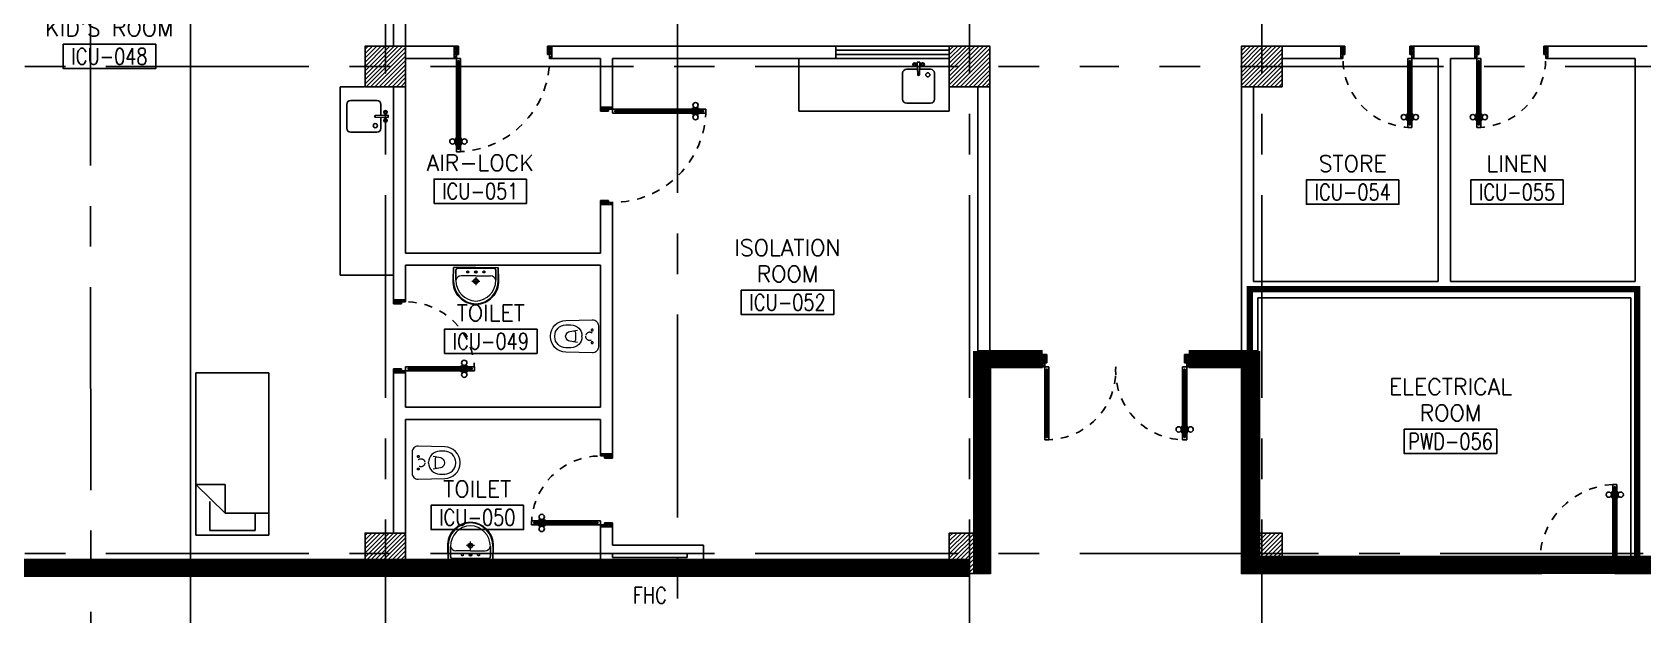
# Model space of a CAD drawing. Extents: x 276011.4 to 276105.3, y 57291.9 to 57371.4.
# Drawn here: x 276023.22 to 276043.07, y 57329.23 to 57336.41 of the extents above; entities that cross this region are included whole.
import ezdxf
from ezdxf.enums import TextEntityAlignment as Align

# ---------------------------------------------------------------- set-up
doc = ezdxf.new("R2010")
doc.units = 0
doc.header["$MEASUREMENT"] = 0
for name, pattern in [('CENTERX2', [4, 2.5, -0.5, 0.5, -0.5]), ('DASHED', [0.75, 0.5, -0.25]), ('HIDDEN', [0.375, 0.25, -0.125]), ('HIDDEN2', [0.1875, 0.125, -0.0625])]:
    doc.linetypes.add(name, pattern=pattern)
doc.layers.get('0').update_dxf_attribs({"linetype": 'CONTINUOUS'})
for name, color, linetype in [('ALM', 2, 'CONTINUOUS'), ('AXES', 11, 'CENTERX2'), ('COL', 5, 'CONTINUOUS'), ('DOOR', 7, 'CONTINUOUS'), ('FHC', 2, 'CONTINUOUS'), ('FireCompart', 7, 'DASHED'), ('firezone', 4, 'CONTINUOUS'), ('FIX', 3, 'CONTINUOUS'), ('FUR', 4, 'CONTINUOUS'), ('HAT', 8, 'CONTINUOUS'), ('NON-MEDICAL', 5, 'CONTINUOUS'), ('RM-BOX', 4, 'CONTINUOUS'), ('RM-NAME', 2, 'CONTINUOUS'), ('RM-NO', 2, 'CONTINUOUS'), ('SUNI-FUR', 11, 'CONTINUOUS'), ('WALL', 2, 'CONTINUOUS'), ('WIN', 3, 'CONTINUOUS')]:
    doc.layers.add(name, color=color, linetype=linetype)
doc.styles.add('ROMANS', font='ROMANS.shx', dxfattribs={"width": 0.6})
doc.styles.get("Standard").update_dxf_attribs({"font": 'TXT.shx'})
doc.linetypes.add('SMOKE', pattern='A,0.5,-0.2,["SMOKE",Standard,S=0.1,R=0,X=-0.1,Y=-0.05],-0.5', length=1.2)

# ---------------------------------------------------------------- blocks, each defined once
blk = doc.blocks.new('*X590')
at = {"color": 0}
for p, q in [((80579, 149522), (81047, 149990)), ((80579, 149575), (80994, 149990)), ((80579, 149628), (80941, 149990)), ((80579, 149681), (80888, 149990)), ((80579, 149734), (80835, 149990)), ((80579, 149787), (80782, 149990)), ((80579, 149840), (80729, 149990)), ((80579, 149893), (80676, 149990)), ((80579, 149946), (80623, 149990)), ((80600, 149490), (81079, 149969)), ((80653, 149490), (81079, 149916)), ((80706, 149490), (81079, 149863)), ((80759, 149490), (81079, 149810)), ((80812, 149490), (81079, 149757)), ((80865, 149490), (81079, 149704)), ((80918, 149490), (81079, 149651)), ((80971, 149490), (81079, 149598)), ((81024, 149490), (81079, 149545)), ((81077, 149490), (81079, 149492))]:
    blk.add_line(p, q, dxfattribs=at)
blk = doc.blocks.new('*X589')
at = {"color": 0}
for p, q in [((84179, 149516), (84653, 149990)), ((84179, 149569), (84600, 149990)), ((84179, 149622), (84547, 149990)), ((84179, 149675), (84494, 149990)), ((84179, 149728), (84441, 149990)), ((84179, 149781), (84388, 149990)), ((84179, 149834), (84335, 149990)), ((84179, 149887), (84282, 149990)), ((84179, 149940), (84229, 149990)), ((84206, 149490), (84679, 149963)), ((84259, 149490), (84679, 149910)), ((84312, 149490), (84679, 149857)), ((84365, 149490), (84679, 149804)), ((84418, 149490), (84679, 149751)), ((84471, 149490), (84679, 149698)), ((84524, 149490), (84679, 149645)), ((84577, 149490), (84679, 149592)), ((84630, 149490), (84679, 149539))]:
    blk.add_line(p, q, dxfattribs=at)
blk = doc.blocks.new('*X588')
at = {"color": 0}
for p, q in [((80579, 155515), (81054, 155990)), ((80579, 155568), (81001, 155990)), ((80579, 155621), (80948, 155990)), ((80579, 155674), (80895, 155990)), ((80579, 155727), (80842, 155990)), ((80579, 155780), (80789, 155990)), ((80579, 155833), (80736, 155990)), ((80579, 155886), (80683, 155990)), ((80579, 155939), (80630, 155990)), ((80607, 155490), (81079, 155962)), ((80660, 155490), (81079, 155909)), ((80713, 155490), (81079, 155856)), ((80766, 155490), (81079, 155803)), ((80819, 155490), (81079, 155750)), ((80872, 155490), (81079, 155697)), ((80925, 155490), (81079, 155644)), ((80978, 155490), (81079, 155591)), ((81031, 155490), (81079, 155538))]:
    blk.add_line(p, q, dxfattribs=at)
blk = doc.blocks.new('*X587')
at = {"color": 0}
for p, q in [((84179, 155509), (84660, 155990)), ((84179, 155562), (84607, 155990)), ((84179, 155615), (84554, 155990)), ((84179, 155668), (84501, 155990)), ((84179, 155721), (84448, 155990)), ((84179, 155774), (84395, 155990)), ((84179, 155827), (84342, 155990)), ((84179, 155880), (84289, 155990)), ((84179, 155933), (84236, 155990)), ((84179, 155986), (84183, 155990)), ((84213, 155490), (84679, 155956)), ((84266, 155490), (84679, 155903)), ((84319, 155490), (84679, 155850)), ((84372, 155490), (84679, 155796)), ((84426, 155490), (84679, 155743)), ((84479, 155490), (84679, 155690)), ((84532, 155490), (84679, 155637)), ((84585, 155490), (84679, 155584)), ((84638, 155490), (84679, 155531))]:
    blk.add_line(p, q, dxfattribs=at)
blk = doc.blocks.new('COL50')
at = {"layer": 'COL'}
blk.add_lwpolyline([(-250, 250), (-250, -250), (250, -250), (250, 250)], close=True, dxfattribs=at)
blk = doc.blocks.new('RM1')
at = {"layer": 'RM-BOX'}
blk.add_lwpolyline([(570, -200), (-570, -200), (-570, -500), (570, -500)], close=True, dxfattribs=at)
at = {"layer": 'RM-NAME', "style": 'ROMANS'}
for tag, p in [('ROOMNAME1', (0, 324)), ('ROOMNAME2', (0, 0))]:
    blk.add_attdef(tag, text='', height=200, dxfattribs=at).set_placement(p, align=Align.MIDDLE)
at = {"layer": 'RM-NO', "style": 'ROMANS', "width": 0.8}
blk.add_attdef('ROOMNO', text='', height=200, dxfattribs=at).set_placement((0, -350), align=Align.MIDDLE)
blk = doc.blocks.new('DOOR90')
at = {"layer": 'DOOR', "color": 0, "linetype": 'ByBlock'}
for p, q in [((-150, 0), (-150, -25)), ((-150, 0), (0, 0)), ((0, -50), (0, 0)), ((-1000, -25), (-1000, -75)), ((-1000, -75), (-1000, -25)), ((-950, -25), (-1000, -25)), ((-950, -75), (-1000, -75)), ((-970, -42), (-970, -58)), ((-950, -42), (-970, -42)), ((-950, -58), (-970, -58)), ((-950, -25), (-950, -42)), ((-950, -58), (-950, -75)), ((-918, -25), (-918, -18)), ((-828, -18), (-918, -18)), ((-918, -75), (-918, -82)), ((-828, -82), (-918, -82)), ((-905, -18), (-905, -9)), ((-905, -9), (-840, -9)), ((-905, -18), (-840, -18)), ((-905, -82), (-905, -91)), ((-905, -82), (-840, -82)), ((-905, -91), (-840, -91)), ((-840, -18), (-840, -9)), ((-840, -82), (-840, -91)), ((-828, -25), (-828, -18)), ((-828, -75), (-828, -82)), ((-200, -42), (-200, -25)), ((-200, -25), (-150, -25)), ((-180, -42), (-200, -42)), ((-200, -75), (-200, -58)), ((-200, -58), (-180, -58)), ((-150, -75), (-200, -75)), ((-180, -58), (-180, -42)), ((-150, -75), (-150, -25)), ((-150, -25), (-100, -25)), ((-100, -25), (-100, -50)), ((-100, -50), (0, -50)), ((-150, -900), (-150, -875)), ((-150, -875), (-100, -875)), ((0, -900), (-150, -900)), ((-150, -900), (0, -900)), ((-100, -850), (0, -850)), ((-100, -875), (-100, -850)), ((0, -850), (0, -900))]:
    blk.add_line(p, q, dxfattribs=at)
at = {"layer": 'DOOR', "color": 9, "linetype": 'ByBlock'}
for p, q in [((0, -50), (-114, 0)), ((0, -50), (-40, 0)), ((0, -50), (-100, -37)), ((0, -850), (-114, -900)), ((0, -850), (-100, -863)), ((0, -850), (-40, -900))]:
    blk.add_line(p, q, dxfattribs=at)
at = {"layer": 'DOOR', "linetype": 'ByBlock'}
for p, q in [((-200, -25), (-950, -25)), ((-200, -42), (-950, -42)), ((-200, -58), (-950, -58)), ((-950, -75), (-200, -75))]:
    blk.add_line(p, q, dxfattribs=at)
at = {"layer": 'DOOR', "color": 0, "linetype": 'ByBlock'}
for centre in [(-873, 24), (-873, -124)]:
    blk.add_circle(centre, 32.4, dxfattribs=at)
at = {"layer": 'DOOR', "color": 9, "linetype": 'ByBlock'}
for centre, radius, start, end in [((0, -50), 154, 161.1053, 166.2858), ((0, -50), 134, 158.1598, 169.28), ((0, -50), 94.4, 148.0182, 180), ((0, -50), 74.4, 137.7764, 180), ((0, -50), 114, 154.0838, 167.3774), ((0, -50), 54.4, 113.2074, 180), ((0, -50), 34.4, 90, 180), ((0, -50), 14.4, 90, 180), ((0, -850), 154, 193.7142, 198.8947), ((0, -850), 134, 190.72, 201.8402), ((0, -850), 94.4, 180, 211.9818), ((0, -850), 74.4, 180, 222.2236), ((0, -850), 54.4, 180, 246.7926), ((0, -850), 34.4, 180, 270), ((0, -850), 14.4, 180, 270)]:
    blk.add_arc(centre, radius, start, end, dxfattribs=at)
at = {"layer": 'DOOR', "linetype": 'HIDDEN', "ltscale": 0.5}
blk.add_arc((-150, -25), 850, 180, 270, dxfattribs=at)
blk = doc.blocks.new('A$C272A55A0')
at = {"layer": 'DOOR', "color": 0, "linetype": 'ByBlock'}
for p, q in [((0, 900), (0, 1050)), ((50, 1050), (0, 1050)), ((50, 950), (50, 1050)), ((1750, 950), (1750, 1050)), ((1750, 1050), (1800, 1050)), ((1800, 1050), (1800, 900)), ((0, 900), (25, 900)), ((25, 950), (50, 950)), ((25, 900), (25, 950)), ((75, 900), (25, 900)), ((25, 850), (25, 900)), ((42, 850), (25, 850)), ((58, 870), (42, 870)), ((42, 870), (42, 850)), ((58, 850), (58, 870)), ((75, 850), (58, 850)), ((75, 900), (75, 850)), ((1725, 900), (1775, 900)), ((1725, 900), (1725, 850)), ((1725, 850), (1742, 850)), ((1742, 870), (1758, 870)), ((1742, 850), (1742, 870)), ((1775, 950), (1750, 950)), ((1758, 870), (1758, 850)), ((1758, 850), (1775, 850)), ((1775, 900), (1775, 950)), ((1800, 900), (1775, 900)), ((1775, 850), (1775, 900)), ((25, 50), (42, 50)), ((25, 50), (25, 0)), ((25, 0), (75, 0)), ((75, 0), (25, 0)), ((42, 50), (42, 30)), ((42, 30), (58, 30)), ((58, 50), (75, 50)), ((58, 50), (58, 30)), ((75, 50), (75, 0)), ((1718, 160), (1709, 160)), ((1709, 95), (1709, 160)), ((1718, 95), (1709, 95)), ((1725, 173), (1718, 173)), ((1718, 173), (1718, 83)), ((1718, 95), (1718, 160)), ((1725, 83), (1718, 83)), ((1742, 50), (1725, 50)), ((1725, 50), (1725, 0)), ((1775, 0), (1725, 0)), ((1725, 0), (1775, 0)), ((1742, 50), (1742, 30)), ((1758, 30), (1742, 30)), ((1775, 50), (1758, 50)), ((1758, 50), (1758, 30)), ((1775, 173), (1782, 173)), ((1775, 83), (1782, 83)), ((1775, 50), (1775, 0)), ((1782, 173), (1782, 83)), ((1782, 160), (1791, 160)), ((1782, 95), (1782, 160)), ((1782, 95), (1791, 95)), ((1791, 95), (1791, 160))]:
    blk.add_line(p, q, dxfattribs=at)
at = {"layer": 'DOOR', "color": 9, "linetype": 'ByBlock'}
for p, q in [((50, 1050), (0, 1010)), ((50, 1050), (0, 937)), ((50, 1050), (37, 950)), ((1750, 1050), (1800, 1010)), ((1750, 1050), (1800, 937)), ((1750, 1050), (1763, 950))]:
    blk.add_line(p, q, dxfattribs=at)
at = {"layer": 'DOOR', "linetype": 'ByBlock'}
for p, q in [((25, 850), (25, 50)), ((42, 850), (42, 50)), ((58, 850), (58, 50)), ((75, 50), (75, 850)), ((1725, 50), (1725, 850)), ((1742, 850), (1742, 50)), ((1758, 850), (1758, 50)), ((1775, 850), (1775, 50))]:
    blk.add_line(p, q, dxfattribs=at)
at = {"layer": 'DOOR', "color": 0, "linetype": 'ByBlock'}
for centre in [(1676, 128), (1824, 128)]:
    blk.add_circle(centre, 32.4, dxfattribs=at)
at = {"layer": 'DOOR', "color": 9, "linetype": 'ByBlock'}
for centre, radius, start, end in [((50, 1050), 54.4, 203.2074, 270), ((50, 1050), 74.4, 227.7764, 270), ((50, 1050), 34.4, 180, 270), ((50, 1050), 14.4, 180, 270), ((1750, 1050), 14.4, 270, 0), ((1750, 1050), 34.4, 270, 0), ((1750, 1050), 54.4, 270, 336.7926), ((1750, 1050), 74.4, 270, 312.2236), ((50, 1050), 94.4, 238.0182, 270), ((50, 1050), 114, 244.0838, 257.3774), ((50, 1050), 134, 248.1598, 259.28), ((50, 1050), 154, 251.1053, 256.2858), ((1750, 1050), 94.4, 270, 301.9818), ((1750, 1050), 114, 282.6226, 295.9162), ((1750, 1050), 134, 280.72, 291.8402), ((1750, 1050), 154, 283.7142, 288.8947)]:
    blk.add_arc(centre, radius, start, end, dxfattribs=at)
at = {"layer": 'DOOR', "linetype": 'HIDDEN', "ltscale": 0.5}
for centre, start, end in [((50, 851), 268.3174, 3.2965), ((1750, 851), 176.7035, 271.6826)]:
    blk.add_arc(centre, 851, start, end, dxfattribs=at)
at = {"layer": 'WALL', "linetype": 'ByBlock'}
blk.add_line((1800, 900), (1800, 1050), dxfattribs=at)
blk = doc.blocks.new('*X641')
at = {"color": 0}
for p, q in [((73379, 149535), (73834, 149990)), ((73379, 149588), (73781, 149990)), ((73379, 149641), (73728, 149990)), ((73379, 149694), (73675, 149990)), ((73379, 149747), (73622, 149990)), ((73379, 149800), (73569, 149990)), ((73379, 149853), (73516, 149990)), ((73379, 149906), (73463, 149990)), ((73379, 149959), (73410, 149990)), ((73387, 149490), (73879, 149982)), ((73440, 149490), (73879, 149929)), ((73493, 149490), (73879, 149876)), ((73546, 149490), (73879, 149822)), ((73599, 149490), (73879, 149769)), ((73653, 149490), (73879, 149716)), ((73706, 149490), (73879, 149663)), ((73759, 149490), (73879, 149610)), ((73812, 149490), (73879, 149557)), ((73865, 149490), (73879, 149504))]:
    blk.add_line(p, q, dxfattribs=at)
blk = doc.blocks.new('*X640')
at = {"color": 0}
for p, q in [((73379, 155527), (73842, 155990)), ((73379, 155580), (73789, 155990)), ((73379, 155633), (73736, 155990)), ((73379, 155686), (73683, 155990)), ((73379, 155739), (73629, 155990)), ((73379, 155793), (73576, 155990)), ((73379, 155846), (73523, 155990)), ((73379, 155899), (73470, 155990)), ((73379, 155952), (73417, 155990)), ((73395, 155490), (73879, 155974)), ((73448, 155490), (73879, 155921)), ((73501, 155490), (73879, 155868)), ((73554, 155490), (73879, 155815)), ((73607, 155490), (73879, 155762)), ((73660, 155490), (73879, 155709)), ((73713, 155490), (73879, 155656)), ((73766, 155490), (73879, 155603)), ((73819, 155490), (73879, 155550)), ((73872, 155490), (73879, 155497))]:
    blk.add_line(p, q, dxfattribs=at)
blk = doc.blocks.new('DOOR100')
at = {"layer": 'DOOR', "color": 0, "linetype": 'ByBlock'}
for p, q in [((-82, 1205), (-91, 1205)), ((-91, 1205), (-91, 1140)), ((-75, 1218), (-82, 1218)), ((-82, 1128), (-82, 1218)), ((-82, 1205), (-82, 1140)), ((-25, 1300), (-75, 1300)), ((-75, 1300), (-25, 1300)), ((-75, 1250), (-75, 1300)), ((-58, 1250), (-75, 1250)), ((-42, 1270), (-58, 1270)), ((-58, 1250), (-58, 1270)), ((-42, 1250), (-42, 1270)), ((-25, 1250), (-42, 1250)), ((-25, 1250), (-25, 1300)), ((-25, 1218), (-18, 1218)), ((-18, 1128), (-18, 1218)), ((-18, 1205), (-9, 1205)), ((-18, 1205), (-18, 1140)), ((-9, 1205), (-9, 1140)), ((-82, 1140), (-91, 1140)), ((-75, 1128), (-82, 1128)), ((-25, 1128), (-18, 1128)), ((-18, 1140), (-9, 1140)), ((-75, 200), (-58, 200)), ((-75, 150), (-75, 200)), ((-58, 200), (-58, 180)), ((-42, 200), (-25, 200)), ((-42, 180), (-42, 200)), ((-25, 200), (-25, 150)), ((-1200, 0), (-1200, 150)), ((-1200, 150), (-1175, 150)), ((-1200, 150), (-1200, 0)), ((-1150, 0), (-1200, 0)), ((-1175, 150), (-1175, 100)), ((-1175, 100), (-1150, 100)), ((-1150, 100), (-1150, 0)), ((-75, 150), (-25, 150)), ((-58, 180), (-42, 180)), ((-50, 100), (-50, 0)), ((-25, 100), (-50, 100)), ((-50, 0), (0, 0)), ((0, 150), (-25, 150)), ((-25, 150), (-25, 100)), ((0, 150), (0, 0))]:
    blk.add_line(p, q, dxfattribs=at)
at = {"layer": 'DOOR', "linetype": 'ByBlock'}
for p, q in [((-75, 1250), (-75, 200)), ((-58, 200), (-58, 1250)), ((-42, 200), (-42, 1250)), ((-25, 200), (-25, 1250)), ((0, 0), (0, 150))]:
    blk.add_line(p, q, dxfattribs=at)
at = {"layer": 'DOOR', "color": 9, "linetype": 'ByBlock'}
for p, q in [((-1150, 0), (-1200, 114)), ((-1150, 0), (-1200, 40)), ((-1150, 0), (-1163, 100)), ((-50, 0), (0, 114)), ((-50, 0), (-37, 100)), ((-50, 0), (0, 40))]:
    blk.add_line(p, q, dxfattribs=at)
at = {"layer": 'DOOR', "color": 0, "linetype": 'ByBlock'}
for centre in [(-124, 1173), (24, 1173)]:
    blk.add_circle(centre, 32.4, dxfattribs=at)
at = {"layer": 'DOOR', "linetype": 'HIDDEN', "ltscale": 0.5}
blk.add_arc((-25, 150), 1150, 90, 180.0001, dxfattribs=at)
at = {"layer": 'DOOR', "color": 9, "linetype": 'ByBlock'}
for centre, radius, start, end in [((-1150, 0), 154, 103.7142, 108.8947), ((-1150, 0), 134, 100.72, 111.8402), ((-1150, 0), 94.4, 90, 121.9818), ((-1150, 0), 74.4, 90, 132.2236), ((-1150, 0), 54.4, 90, 156.7926), ((-1150, 0), 34.4, 90, 180), ((-1150, 0), 14.4, 90, 180), ((-50, 0), 94.4, 58.0182, 90), ((-50, 0), 74.4, 47.7764, 90), ((-50, 0), 54.4, 23.2074, 90), ((-50, 0), 34.4, 0, 90), ((-50, 0), 14.4, 0, 90), ((-50, 0), 134, 68.1598, 79.28), ((-50, 0), 114, 64.0838, 77.3774), ((-50, 0), 154, 71.1053, 76.2858)]:
    blk.add_arc(centre, radius, start, end, dxfattribs=at)
blk = doc.blocks.new('DOOR-10')
at = {"layer": 'DOOR', "color": 0, "linetype": 'ByBlock'}
for p, q in [((-83, 1005), (-92, 1005)), ((-92, 1005), (-92, 940)), ((-76, 1018), (-83, 1018)), ((-83, 928), (-83, 1018)), ((-83, 1005), (-83, 940)), ((-26, 1100), (-76, 1100)), ((-76, 1100), (-26, 1100)), ((-76, 1050), (-76, 1100)), ((-59, 1050), (-76, 1050)), ((-43, 1070), (-59, 1070)), ((-59, 1050), (-59, 1070)), ((-43, 1050), (-43, 1070)), ((-26, 1050), (-43, 1050)), ((-26, 1050), (-26, 1100)), ((-26, 1018), (-18, 1018)), ((-18, 928), (-18, 1018)), ((-18, 1005), (-9, 1005)), ((-18, 1005), (-18, 940)), ((-9, 1005), (-9, 940)), ((-83, 940), (-92, 940)), ((-76, 928), (-83, 928)), ((-26, 928), (-18, 928)), ((-18, 940), (-9, 940)), ((-76, 200), (-59, 200)), ((-76, 150), (-76, 200)), ((-59, 200), (-59, 180)), ((-43, 200), (-26, 200)), ((-43, 180), (-43, 200)), ((-26, 200), (-26, 150)), ((-1001, 0), (-1001, 150)), ((-1001, 150), (-976, 150)), ((-1001, 150), (-1001, 0)), ((-951, 0), (-1001, 0)), ((-976, 150), (-976, 100)), ((-976, 100), (-951, 100)), ((-951, 100), (-951, 0)), ((-76, 150), (-26, 150)), ((-59, 180), (-43, 180)), ((-51, 100), (-51, 0)), ((-26, 100), (-51, 100)), ((-51, 0), (-1, 0)), ((-1, 150), (-26, 150)), ((-26, 150), (-26, 100))]:
    blk.add_line(p, q, dxfattribs=at)
at = {"layer": 'DOOR', "linetype": 'ByBlock'}
for p, q in [((-76, 1050), (-76, 200)), ((-59, 200), (-59, 1050)), ((-43, 200), (-43, 1050)), ((-26, 200), (-26, 1050))]:
    blk.add_line(p, q, dxfattribs=at)
at = {"layer": 'DOOR', "color": 9, "linetype": 'ByBlock'}
for p, q in [((-951, 0), (-1001, 114)), ((-951, 0), (-1001, 40)), ((-951, 0), (-964, 100)), ((-51, 0), (-1, 114)), ((-51, 0), (-37, 100)), ((-51, 0), (-1, 40)), ((-1, 0), (-1, 150))]:
    blk.add_line(p, q, dxfattribs=at)
at = {"layer": 'DOOR', "color": 0, "linetype": 'ByBlock'}
for centre in [(-124, 973), (23, 973)]:
    blk.add_circle(centre, 32.4, dxfattribs=at)
at = {"layer": 'DOOR', "linetype": 'HIDDEN', "ltscale": 0.5}
blk.add_arc((-23, 149), 952, 93.1482, 179.9482, dxfattribs=at)
at = {"layer": 'DOOR', "color": 9, "linetype": 'ByBlock'}
for centre, radius, start, end in [((-951, 0), 154, 103.7142, 108.8947), ((-951, 0), 134, 100.72, 111.8402), ((-951, 0), 94.4, 90, 121.9818), ((-951, 0), 74.4, 90, 132.2236), ((-951, 0), 54.4, 90, 156.7926), ((-951, 0), 34.4, 90, 180), ((-951, 0), 14.4, 90, 180), ((-51, 0), 94.4, 58.0182, 90), ((-51, 0), 74.4, 47.7764, 90), ((-51, 0), 54.4, 23.2074, 90), ((-51, 0), 34.4, 0, 90), ((-51, 0), 14.4, 0, 90), ((-51, 0), 134, 68.1598, 79.28), ((-51, 0), 114, 64.0838, 77.3774), ((-51, 0), 154, 71.1053, 76.2858)]:
    blk.add_arc(centre, radius, start, end, dxfattribs=at)
blk = doc.blocks.new('WC1')
at = {"layer": 'FIX', "lineweight": 20}
for p, q in [((-210, 204), (-538, 194)), ((-727, 5), (-727, -5)), ((-674, 5), (-674, -5)), ((-534, 24), (-540, 0)), ((-540, 0), (-534, -24)), ((-475, 141), (-538, 141)), ((-395, 76), (-490, 60)), ((-339, 5), (-339, -5)), ((-538, -141), (-475, -141)), ((-538, -194), (-210, -204)), ((-490, -60), (-395, -76))]:
    blk.add_line(p, q, dxfattribs=at)
at = {"layer": 'FIX', "linetype": 'Continuous', "lineweight": 20}
blk.add_line((-420, -47), (-420, 45), dxfattribs=at)
at = {"layer": 'FIX', "lineweight": 20}
blk.add_lwpolyline([(-213, -204), (-210, -204, 0.414214), (-137, -131), (-137, 0), (-137, 131, 0.414214), (-210, 204)], format="xyb", dxfattribs=at)
at = {"layer": 'FIX', "linetype": 'HIDDEN2', "lineweight": 20, "ltscale": 0.3}
blk.add_circle((-245, 0), 49.8, dxfattribs=at)
at = {"layer": 'FIX', "linetype": 'HIDDEN', "lineweight": 20, "ltscale": 0.05}
for centre in [(-213, 78), (-213, -77)]:
    blk.add_circle(centre, 11.6, dxfattribs=at)
at = {"layer": 'FIX', "lineweight": 20}
for centre, radius, start, end in [((-538, 5), 189, 90, 180), ((-538, 5), 136, 90, 180), ((-473, -7), 68.2, 128.9242, 152.8468), ((-464, -18), 82, 108.496, 128.9242), ((-475, 5), 136, 360, 90), ((-538, -5), 189, 180, 270), ((-538, -5), 136, 180, 270), ((-473, 7), 68.2, 207.1532, 231.0758), ((-464, 18), 82, 231.0758, 251.504), ((-475, -5), 136, 270, 0)]:
    blk.add_arc(centre, radius, start, end, dxfattribs=at)
at = {"layer": 'FIX', "linetype": 'Continuous', "lineweight": 20}
for centre, start, end in [((-443, 46), 357.6662, 91.6121), ((-442, -46), 268.3879, 2.3338)]:
    blk.add_arc(centre, 22.3, start, end, dxfattribs=at)
blk = doc.blocks.new('LAV1')
at = {"layer": 'FIX', "linetype": 'ByBlock', "ltscale": 0.3}
for p, q in [((-280, 210), (-275, 50)), ((-245, 210), (-245, 85)), ((245, 210), (245, 85)), ((280, 210), (275, 50)), ((0, 60), (-220, 60)), ((0, 60), (220, 60))]:
    blk.add_line(p, q, dxfattribs=at)
at = {"layer": 'FIX', "linetype": 'Continuous', "lineweight": 20}
for p, q in [((-275, 210), (-275, 50)), ((275, 210), (275, 50)), ((0, 50), (-275, 50)), ((0, 50), (-252, 50)), ((0, 155), (-181, 155)), ((0, 155), (181, 155)), ((0, 50), (252, 50)), ((0, 50), (275, 50))]:
    blk.add_line(p, q, dxfattribs=at)
at = {"layer": 'FIX', "linetype": 'DASHED', "lineweight": 20, "ltscale": 0.05}
for p, q in [((50, 220), (-50, 220)), ((0, 170), (0, 270)), ((0, 170), (0, 270))]:
    blk.add_line(p, q, dxfattribs=at)
at = {"layer": 'FIX', "lineweight": 20}
for p, q in [((16, 107), (-15, 107)), ((0, 92), (0, 123))]:
    blk.add_line(p, q, dxfattribs=at)
for centre, radius in [((0, 220), 29.5), ((0, 220), 22.5), ((0, 107), 15.5)]:
    blk.add_circle(centre, radius, dxfattribs=at)
at = {"layer": 'FIX', "linetype": 'HIDDEN', "lineweight": 20, "ltscale": 0.05}
for centre in [(-100, 107), (100, 107)]:
    blk.add_circle(centre, 12.4, dxfattribs=at)
at = {"layer": 'FIX', "linetype": 'ByBlock', "ltscale": 0.3}
for centre, radius, start, end in [((7, 220), 287, 91.3776, 182.0064), ((-7, 220), 287, 357.9936, 88.6224), ((-220, 85), 24.9, 179.7021, 269.9486), ((220, 85), 24.9, 270.0514, 0.2979)]:
    blk.add_arc(centre, radius, start, end, dxfattribs=at)
at = {"layer": 'FIX', "linetype": 'Continuous', "lineweight": 20}
for centre, radius, start, end in [((8, 217), 283, 91.6988, 181.351), ((8, 212), 253, 91.7328, 180.4884), ((-8, 217), 283, 358.649, 88.3012), ((-8, 212), 253, 359.5116, 88.2672), ((-179, 222), 66.9, 190.2006, 268.0786), ((179, 222), 66.9, 271.9214, 349.7994)]:
    blk.add_arc(centre, radius, start, end, dxfattribs=at)

msp = doc.modelspace()

# ---------------------------------------------------------------- hatches: boundary and pattern name
at = {"layer": 'FHC', "linetype": 'ByBlock', "ltscale": 0.3}
h = msp.add_hatch(dxfattribs=at)
h.set_pattern_fill('ANSI32', color=11, scale=0.175, style=0)
h.set_pattern_definition([(45, (275798.179317, 57298.65692), (-0.046403883, 0.046403883), []), (45, (275798.21025, 57298.65692), (-0.046403883, 0.046403883), [])])
h.paths.add_polyline_path([(276031.2955, 57329.7079), (276031.2955, 57329.8979), (276030.3755, 57329.8979), (276030.3755, 57329.7079)])
h.paths.add_polyline_path([(276030.1629, 57329.2868), (276030.1629, 57329.7076), (276030.4254, 57329.7076), (276030.4254, 57329.2868)], flags=9)

# ---------------------------------------------------------------- linework, layer by layer
at = {"layer": 'ALM', "linetype": 'ByBlock'}
msp.add_line((276034.5255, 57329.7329), (276034.7755, 57329.7329), dxfattribs=at)
msp.add_line((276034.5255, 57329.7329), (276034.7755, 57329.7329), dxfattribs=at)
at = {"layer": 'AXES'}
for p, q in [((276027.5755, 57291.8986), (276027.5755, 57370.7113)), ((276034.7755, 57291.8986), (276034.7755, 57370.7113)), ((276034.7755, 57291.8986), (276034.7755, 57370.7113)), ((276038.3755, 57291.8986), (276038.3755, 57370.7113)), ((276038.3755, 57291.8986), (276038.3755, 57370.7113)), ((276023.9755, 57298.7629), (276023.9217, 57357.5829)), ((276031.1755, 57298.4258), (276031.1755, 57357.5829)), ((276012.1331, 57335.9829), (276036.5755, 57335.9829)), ((276104.6155, 57335.9829), (276036.5755, 57335.9829)), ((276012.1331, 57329.9829), (276036.5755, 57329.9829)), ((276036.5755, 57329.9829), (276052.7755, 57329.9829))]:
    msp.add_line(p, q, dxfattribs=at)
at = {"layer": 'FHC', "linetype": 'ByBlock', "ltscale": 0.3}
msp.add_lwpolyline([(276030.3755, 57329.8979), (276031.2955, 57329.8979), (276031.2955, 57329.7079), (276030.3755, 57329.7079)], close=True, dxfattribs=at)
at = {"layer": 'FireCompart', "ltscale": 0.3, "const_width": 0.08}
msp.add_lwpolyline([(276043.0018, 57329.7329), (276043.0018, 57333.24), (276038.2282, 57333.24), (276038.2282, 57332.3961)], dxfattribs=at)
at = {"layer": 'firezone', "linetype": 'SMOKE', "const_width": 0.225}
for points in [[(276034.8755, 57332.3764), (276035.6755, 57332.3764)], [(276034.931, 57329.7273), (276034.931, 57332.4782)], [(276037.4755, 57332.3764), (276038.3255, 57332.3764)], [(276038.2438, 57329.7273), (276038.2438, 57332.4782)], [(276020.3889, 57329.805), (276034.7755, 57329.805)], [(276038.1281, 57329.8406), (276052.7955, 57329.8406)]]:
    msp.add_lwpolyline(points, dxfattribs=at)
at = {"layer": 'FUR'}
for p, q in [((276025.241, 57330.2073), (276025.241, 57332.2073)), ((276025.241, 57332.2073), (276026.141, 57332.2073)), ((276026.141, 57332.2073), (276026.141, 57330.2073)), ((276025.241, 57330.8323), (276025.6021, 57330.8323)), ((276025.6021, 57330.4789), (276025.241, 57330.8323)), ((276025.6021, 57330.4789), (276025.6021, 57330.8323)), ((276025.4132, 57330.2627), (276025.4132, 57330.6224)), ((276026.141, 57330.4789), (276025.6021, 57330.4789)), ((276025.9711, 57330.4789), (276025.9711, 57330.2627)), ((276025.9711, 57330.2627), (276025.4132, 57330.2627)), ((276026.141, 57330.2073), (276025.241, 57330.2073))]:
    msp.add_line(p, q, dxfattribs=at)
at = {"layer": 'NON-MEDICAL'}
for p, q in [((276032.6691, 57335.4329), (276032.6691, 57336.0829)), ((276034.1625, 57336.0387), (276034.1304, 57336.0387)), ((276034.1304, 57336.0387), (276034.1365, 57335.8834)), ((276034.1625, 57336.0387), (276034.1564, 57335.8834)), ((276033.9501, 57335.9006), (276033.9501, 57335.5796)), ((276034.1365, 57335.9505), (276034, 57335.9505)), ((276034.2929, 57335.9505), (276034.1564, 57335.9505)), ((276034.3428, 57335.5796), (276034.3428, 57335.9006)), ((276027.3206, 57335.7329), (276027.0206, 57335.7329)), ((276027.0206, 57335.7329), (276027.0206, 57333.412)), ((276034.523, 57335.4329), (276034.523, 57335.7329)), ((276027.1001, 57335.5158), (276027.1001, 57335.2228)), ((276027.4711, 57335.5656), (276027.15, 57335.5656)), ((276027.5209, 57335.3793), (276027.5209, 57335.5158)), ((276032.6691, 57335.4329), (276034.523, 57335.4329)), ((276034, 57335.5297), (276034.2929, 57335.5297)), ((276027.6091, 57335.3853), (276027.4539, 57335.3793)), ((276027.6091, 57335.3533), (276027.4539, 57335.3593)), ((276027.5209, 57335.2228), (276027.5209, 57335.3593)), ((276027.6091, 57335.3533), (276027.6091, 57335.3853)), ((276027.15, 57335.173), (276027.4711, 57335.173)), ((276027.6706, 57333.412), (276027.0206, 57333.412))]:
    msp.add_line(p, q, dxfattribs=at)
for centre, radius in [((276034.0967, 57336.0076), 0.0217), ((276034.0967, 57336.0076), 0.014), ((276034.1962, 57336.0076), 0.0217), ((276034.1962, 57336.0076), 0.014), ((276034.2609, 57335.8811), 0.0255), ((276027.5781, 57335.4191), 0.0217), ((276027.5781, 57335.4191), 0.014), ((276027.4515, 57335.2548), 0.0255), ((276027.5781, 57335.3195), 0.0217), ((276027.5781, 57335.3195), 0.014)]:
    msp.add_circle(centre, radius, dxfattribs=at)
for centre, radius, start, end in [((276034, 57335.9006), 0.0499, 90, 180), ((276034.1465, 57335.8834), 0.00997, 180, 0), ((276034.2929, 57335.9006), 0.0499, 0, 90), ((276027.15, 57335.5158), 0.0499, 90, 180), ((276027.4711, 57335.5158), 0.0499, 0, 90), ((276034, 57335.5796), 0.0499, 180, 270), ((276034.2929, 57335.5796), 0.0499, 270, 0), ((276027.15, 57335.2228), 0.0499, 180, 270), ((276027.4539, 57335.3693), 0.00997, 90, 270), ((276027.4711, 57335.2228), 0.0499, 270, 0)]:
    msp.add_arc(centre, radius, start, end, dxfattribs=at)
at = {"layer": 'SUNI-FUR', "linetype": 'Continuous'}
msp.add_line((276025.1755, 57298.7629), (276025.1755, 57357.5829), dxfattribs=at)
at = {"layer": 'WALL', "linetype": 'ByBlock'}
for p, q in [((276027.6755, 57336.6204), (276027.6755, 57336.2329)), ((276027.8255, 57336.6204), (276027.8255, 57336.2329)), ((276027.8255, 57336.2329), (276028.4255, 57336.2329)), ((276028.4255, 57336.0829), (276028.4255, 57336.2329)), ((276029.6255, 57336.0829), (276029.6255, 57336.2329)), ((276029.6255, 57336.2329), (276033.1255, 57336.2329)), ((276033.1255, 57336.0829), (276033.1255, 57336.2329)), ((276038.3755, 57336.2329), (276039.3505, 57336.2329)), ((276039.3505, 57336.2329), (276039.3505, 57336.0829)), ((276040.2505, 57336.2329), (276040.2505, 57336.0829)), ((276040.2505, 57336.2329), (276041.0005, 57336.2329)), ((276041.0005, 57336.2329), (276041.0005, 57336.0829)), ((276041.9005, 57336.2329), (276041.9005, 57336.0829)), ((276041.9005, 57336.2329), (276043.1255, 57336.2329)), ((276027.8255, 57336.0829), (276028.4255, 57336.0829)), ((276029.6255, 57336.0829), (276030.2255, 57336.0829)), ((276030.3755, 57336.0829), (276033.1255, 57336.0829)), ((276038.6255, 57336.0829), (276039.3505, 57336.0829)), ((276040.2505, 57336.0829), (276040.5505, 57336.0829)), ((276040.5505, 57336.0829), (276040.5505, 57333.3329)), ((276040.7005, 57336.0829), (276040.7005, 57333.3329)), ((276040.7005, 57336.0829), (276041.0005, 57336.0829)), ((276041.9005, 57336.0829), (276042.9755, 57336.0829)), ((276042.9755, 57336.0829), (276042.9755, 57333.3329)), ((276034.8755, 57330.2329), (276034.8755, 57335.7329)), ((276035.0255, 57332.4329), (276035.0255, 57335.7329)), ((276038.1255, 57335.7518), (276038.1255, 57332.4329)), ((276038.2755, 57335.7329), (276038.2755, 57333.3329)), ((276030.2255, 57335.4829), (276030.3755, 57335.4829)), ((276030.2255, 57334.2829), (276030.3755, 57334.2829)), ((276027.8255, 57333.6829), (276030.2255, 57333.6829)), ((276027.8255, 57333.5329), (276030.2255, 57333.5329)), ((276038.2755, 57333.3329), (276040.5505, 57333.3329)), ((276040.7005, 57333.3329), (276042.9755, 57333.3329)), ((276027.8255, 57333.1079), (276027.6755, 57333.1079)), ((276038.3255, 57333.1329), (276042.9255, 57333.1329)), ((276038.3255, 57333.1329), (276038.3255, 57330.2329)), ((276042.9255, 57333.1329), (276042.9255, 57329.9329)), ((276035.6755, 57332.4329), (276035.0255, 57332.4329)), ((276035.6755, 57332.4329), (276035.6755, 57332.2829)), ((276035.6755, 57332.4329), (276035.6755, 57332.2829)), ((276038.1255, 57332.4329), (276037.4755, 57332.4329)), ((276037.4755, 57332.4329), (276037.4755, 57332.2829)), ((276037.4755, 57332.4329), (276037.4755, 57332.2829)), ((276035.0255, 57330.2329), (276035.0255, 57332.2829)), ((276035.6755, 57332.2829), (276035.0255, 57332.2829)), ((276038.1255, 57332.2829), (276037.4755, 57332.2829)), ((276038.1255, 57332.2829), (276038.1255, 57330.2329)), ((276027.8255, 57332.2079), (276027.6755, 57332.2079)), ((276027.8255, 57331.7829), (276030.2255, 57331.7829)), ((276027.8255, 57331.6329), (276030.2255, 57331.6329)), ((276030.2255, 57331.2079), (276030.3755, 57331.2079)), ((276030.2255, 57330.3079), (276030.3755, 57330.3079)), ((276030.3755, 57330.0829), (276031.4955, 57330.0829)), ((276027.8255, 57329.8829), (276030.2255, 57329.8829)), ((276030.3755, 57329.9829), (276031.2955, 57329.9829)), ((276030.3755, 57329.9329), (276031.2955, 57329.9329)), ((276030.3755, 57329.7329), (276030.3755, 57329.8979)), ((276031.2955, 57329.8979), (276031.2955, 57329.7329)), ((276031.4955, 57329.8829), (276034.5255, 57329.8829)), ((276038.6255, 57329.9329), (276041.7755, 57329.9329)), ((276042.7755, 57329.9329), (276042.9255, 57329.9329)), ((276027.8255, 57329.7329), (276030.3755, 57329.7329)), ((276031.2955, 57329.7329), (276034.5255, 57329.7329)), ((276038.6255, 57329.7329), (276041.7755, 57329.7329)), ((276042.7755, 57329.7329), (276045.3255, 57329.7329))]:
    msp.add_line(p, q, dxfattribs=at)
at = {"layer": 'WALL'}
for p, q in [((276030.2255, 57335.4829), (276030.2255, 57336.0829)), ((276030.3755, 57335.4829), (276030.3755, 57336.0829)), ((276027.6755, 57333.1079), (276027.6755, 57335.7329)), ((276027.8255, 57333.6829), (276027.8255, 57335.7329)), ((276030.2255, 57333.6829), (276030.2255, 57334.2829)), ((276030.3755, 57331.2079), (276030.3755, 57334.2829)), ((276027.8255, 57333.1079), (276027.8255, 57333.5329)), ((276030.2255, 57331.7829), (276030.2255, 57333.5329)), ((276027.6755, 57330.2329), (276027.6755, 57332.2079)), ((276027.8255, 57331.7829), (276027.8255, 57332.2079)), ((276027.8255, 57330.2329), (276027.8255, 57331.6329)), ((276030.2255, 57331.2079), (276030.2255, 57331.6329)), ((276030.2255, 57329.8829), (276030.2255, 57330.3079)), ((276030.3755, 57330.0829), (276030.3755, 57330.3079)), ((276031.4955, 57329.8829), (276031.4955, 57330.0829)), ((276027.3255, 57329.8829), (276020.6755, 57329.8829)), ((276030.3755, 57329.9329), (276030.3755, 57329.9829)), ((276031.2955, 57329.9329), (276031.2955, 57329.9829)), ((276041.7755, 57329.9329), (276041.7755, 57329.7329)), ((276042.7755, 57329.9329), (276042.7755, 57329.7329)), ((276027.3255, 57329.7329), (276020.6755, 57329.7329))]:
    msp.add_line(p, q, dxfattribs=at)
at = {"layer": 'WALL', "color": 6, "linetype": 'ByBlock'}
msp.add_line((276030.3755, 57329.8979), (276031.2955, 57329.8979), dxfattribs=at)
at = {"layer": 'WALL', "color": 250, "linetype": 'HIDDEN', "ltscale": 0.25}
msp.add_line((276030.3755, 57329.7329), (276031.2955, 57329.7329), dxfattribs=at)
at = {"layer": 'WALL', "linetype": 'ByBlock', "ltscale": 0.3}
for points in [[(276027.8255, 57336.2329), (276027.3255, 57336.2329), (276027.3255, 57335.7329), (276027.8255, 57335.7329)], [(276035.0255, 57336.2329), (276034.5255, 57336.2329), (276034.5255, 57335.7329), (276035.0255, 57335.7329)], [(276038.6255, 57336.2329), (276038.1255, 57336.2329), (276038.1255, 57335.7329), (276038.6255, 57335.7329)], [(276027.3255, 57329.7329), (276027.8255, 57329.7329), (276027.8255, 57330.2329), (276027.3255, 57330.2329)], [(276034.5255, 57329.7329), (276035.0255, 57329.7329), (276035.0255, 57330.2329), (276034.5255, 57330.2329)], [(276038.1255, 57329.7329), (276038.6255, 57329.7329), (276038.6255, 57330.2329), (276038.1255, 57330.2329)]]:
    msp.add_lwpolyline(points, close=True, dxfattribs=at)
at = {"layer": 'WIN', "linetype": 'ByBlock'}
for p, q in [((276033.1255, 57336.2329), (276034.5255, 57336.2329)), ((276033.1255, 57336.1829), (276034.5255, 57336.1829)), ((276033.1255, 57336.1329), (276034.5255, 57336.1329)), ((276033.1255, 57336.0829), (276034.5255, 57336.0829))]:
    msp.add_line(p, q, dxfattribs=at)

# ---------------------------------------------------------------- block references
at = {"layer": 'COL', "xscale": 0.0009999999892897904, "yscale": 0.000999999996565748, "zscale": 0.001}
for p in [(276027.5755, 57335.9829), (276034.7755, 57335.9829), (276038.3755, 57335.9829), (276027.5755, 57329.9829), (276034.7755, 57329.9829), (276038.3755, 57329.9829)]:
    msp.add_blockref('COL50', p, dxfattribs=at)
at = {"layer": 'DOOR', "color": 0, "linetype": 'ByBlock', "yscale": 0.000999999996565748, "zscale": 0.001}
for name, p, xscale, rotation in [('DOOR100', (276028.4255, 57336.2329), 0.0009999999892897904, 180), ('DOOR90', (276040.2505, 57336.2329), -0.000999999996565748, 270), ('DOOR90', (276041.0005, 57336.2329), 0.000999999996565748, 90), ('DOOR100', (276030.2255, 57335.4829), -0.000999999996565748, 270), ('DOOR90', (276027.6755, 57332.2079), 0.0009999999892897904, 180), ('DOOR90', (276030.3755, 57330.3079), -0.0009999999892897904, 180)]:
    msp.add_blockref(name, p, dxfattribs=dict(at, xscale=xscale, rotation=rotation))
at = {"layer": 'DOOR', "color": 0, "linetype": 'ByBlock', "xscale": 0.0009999999892897904, "yscale": 0.000999999996565748, "zscale": 0.001}
for name, p in [('A$C272A55A0', (276035.6755, 57331.3826)), ('DOOR-10', (276042.7762, 57329.7329))]:
    msp.add_blockref(name, p, dxfattribs=at)
at = {"layer": 'FIX', "linetype": 'ByBlock', "ltscale": 0.3, "xscale": 0.0009999999892897904, "yscale": 0.000999999996565748, "zscale": 0.001, "rotation": 180}
msp.add_blockref('LAV1', (276028.6907, 57333.5579), dxfattribs=at)
at = {"layer": 'FIX', "yscale": 0.000999999996565748, "zscale": 0.001, "rotation": 180}
for p, xscale in [((276030.3377, 57332.6579), -0.0009999999892897904), ((276027.7688, 57331.0997), 0.0009999999892897904)]:
    msp.add_blockref('WC1', p, dxfattribs=dict(at, xscale=xscale))
at = {"layer": 'FIX', "linetype": 'ByBlock', "ltscale": 0.3, "xscale": 0.0009999999892897904, "yscale": 0.000999999996565748, "zscale": 0.001}
msp.add_blockref('LAV1', (276028.6245, 57329.8579), dxfattribs=at)
at = {"layer": 'HAT', "xscale": 0.0009999999892897904, "yscale": 0.000999999996565748, "zscale": 0.001}
for name in ['*X640', '*X588', '*X587', '*X641', '*X590', '*X589']:
    msp.add_blockref(name, (275953.9463, 57180.2432), dxfattribs=at)
at = {"layer": 'RM-NAME', "xscale": 0.0009999999892897904, "yscale": 0.000999999996565748, "zscale": 0.001}
for p, values in [((276024.1756, 57336.458), {'ROOMNO': 'ICU-048', 'ROOMNAME2': "KID'S ROOM", 'ROOMNAME1': '5-BEDS'}), ((276028.7455, 57334.7965), {'ROOMNO': 'ICU-051', 'ROOMNAME2': 'AIR-LOCK'}), ((276039.4961, 57334.7861), {'ROOMNO': 'ICU-054', 'ROOMNAME2': 'STORE'}), ((276041.5212, 57334.7861), {'ROOMNO': 'ICU-055', 'ROOMNAME2': 'LINEN'}), ((276032.5316, 57333.4264), {'ROOMNO': 'ICU-052', 'ROOMNAME2': 'ROOM', 'ROOMNAME1': 'ISOLATION'}), ((276028.875, 57332.9461), {'ROOMNO': 'ICU-049', 'ROOMNAME2': 'TOILET'}), ((276040.7017, 57331.7131), {'ROOMNO': 'PWD-056', 'ROOMNAME2': 'ROOM', 'ROOMNAME1': 'ELECTRICAL'}), ((276028.7084, 57330.776), {'ROOMNO': 'ICU-050', 'ROOMNAME2': 'TOILET'})]:
    msp.add_blockref('RM1', p, dxfattribs=at).add_auto_attribs(values)

# ---------------------------------------------------------------- texts
at = {"layer": 'WALL', "color": 11, "style": 'ROMANS', "width": 0.8}
msp.add_text('FHC', height=0.2, dxfattribs=at).set_placement((276030.6257, 57329.3648))

doc.saveas('drawing.dxf')
